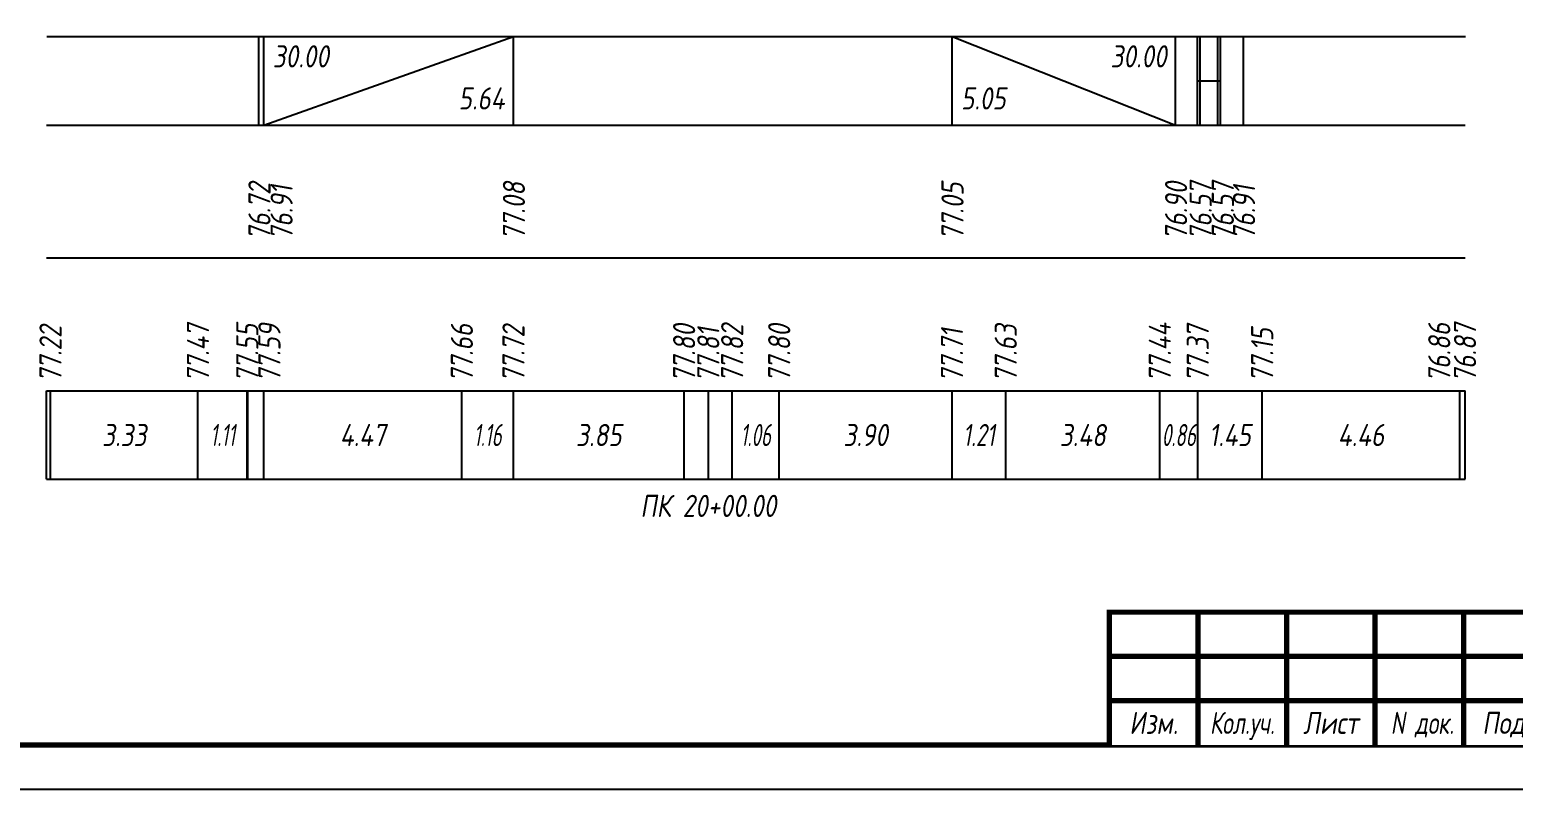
# Model space of a CAD drawing. Extents: x -717 to 1451, y -133302 to 233.
# Drawn here: x 78.1 to 245.6, y -31071.4 to -30985.7 of the extents above; entities that cross this region are included whole.
import ezdxf
from ezdxf.enums import TextEntityAlignment as Align

# ---------------------------------------------------------------- set-up
doc = ezdxf.new("R2010")
doc.units = 0
for name, color, linetype in [('Зарамочное оформление', 7, 'Continuous'), ('Код_510', 7, 'Continuous'), ('Код_516', 1, 'Continuous'), ('Подписи поперечников', 7, 'Continuous'), ('Таблица', 7, 'Continuous')]:
    doc.layers.add(name, color=color, linetype=linetype)
doc.styles.add('М', font='romand.shx', dxfattribs={"width": 0.8, "oblique": 10, "height": 2.5})

# ---------------------------------------------------------------- blocks, each defined once
blk = doc.blocks.new('Штамп')
at = {"linetype": 'Continuous'}
blk.add_wipeout([(199.95, -411.25), (384.95, -411.25), (384.95, -426.25), (199.95, -426.25)], dxfattribs=at).dxf.layer = 'Зарамочное оформление'
at = {"layer": 'Зарамочное оформление', "linetype": 'Continuous', "lineweight": -3, "const_width": 0.6, "flags": 128}
for points in [[(199.95, -426.25), (199.95, -411.25), (384.95, -411.25)], [(209.95, -411.25), (209.95, -426.25)], [(219.95, -411.25), (219.95, -426.25)], [(229.95, -411.25), (229.95, -426.25)], [(239.95, -411.25), (239.95, -426.25)], [(199.95, -416.25), (264.95, -416.25)], [(199.95, -421.25), (264.95, -421.25)]]:
    blk.add_lwpolyline(points, dxfattribs=at)
at = {"layer": 'Зарамочное оформление', "linetype": 'Continuous', "style": 'М', "oblique": 10}
for s, width, p in [('Изм.', 0.8, (204.95, -423.75)), ('Кол.уч.', 0.7, (214.95, -423.75)), ('Лист', 0.8, (224.95, -423.75)), ('N док.', 0.7, (235.28, -423.75)), ('Подпись', 0.8, (247.45, -423.75))]:
    blk.add_text(s, height=2.5, dxfattribs=dict(at, width=width)).set_placement(p, align=Align.MIDDLE_CENTER)
blk = doc.blocks.new('шифр')
blk.add_blockref('Штамп', (0, -30700))

msp = doc.modelspace()

# ---------------------------------------------------------------- linework, layer by layer
at = {"flags": 128}
msp.add_lwpolyline([(-30.054, -31071.421), (389.946, -31071.421), (389.946, -30774.421), (-30.054, -30774.421)], close=True, dxfattribs=at)
at = {"const_width": 0.6, "flags": 128}
msp.add_lwpolyline([(-10.054, -31066.421), (384.946, -31066.421), (384.946, -30779.421), (-10.054, -30779.421)], close=True, dxfattribs=at)
at = {"layer": 'Код_510'}
for p, q in [((79.946, -31036.421), (79.946, -31026.421)), ((80.41, -31036.421), (80.41, -31026.421)), ((97.062, -31036.421), (97.062, -31026.421)), ((102.627, -31036.421), (102.627, -31026.421)), ((102.687, -31036.421), (102.687, -31026.421)), ((104.497, -31036.421), (104.497, -31026.421)), ((126.854, -31036.421), (126.854, -31026.421)), ((132.677, -31036.421), (132.677, -31026.421)), ((151.945, -31036.421), (151.945, -31026.421)), ((154.677, -31036.421), (154.677, -31026.421)), ((157.369, -31036.421), (157.369, -31026.421)), ((162.678, -31036.421), (162.678, -31026.421)), ((182.189, -31036.421), (182.189, -31026.421)), ((188.257, -31036.421), (188.257, -31026.421)), ((205.649, -31036.421), (205.649, -31026.421)), ((209.933, -31036.421), (209.933, -31026.421)), ((217.204, -31036.421), (217.204, -31026.421)), ((239.517, -31036.421), (239.517, -31026.421)), ((240.105, -31036.421), (240.105, -31026.421))]:
    msp.add_line(p, q, dxfattribs=at)
at = {"layer": 'Код_516'}
for p, q in [((103.946, -30996.421), (103.946, -30986.421)), ((104.486, -30996.421), (104.486, -30986.421)), ((104.486, -30996.421), (132.677, -30986.421)), ((132.677, -30996.421), (132.677, -30986.421)), ((182.189, -30996.421), (182.189, -30986.421)), ((182.189, -30986.421), (207.431, -30996.421)), ((207.431, -30996.421), (207.431, -30986.421)), ((209.903, -30996.421), (209.903, -30986.421)), ((210.206, -30996.421), (210.206, -30986.421)), ((212.206, -30996.421), (212.206, -30986.421)), ((212.509, -30996.421), (212.509, -30986.421)), ((215.105, -30996.421), (215.105, -30986.421)), ((209.903, -30991.421), (210.206, -30991.421)), ((210.206, -30991.421), (212.206, -30991.421)), ((212.206, -30991.421), (212.509, -30991.421))]:
    msp.add_line(p, q, dxfattribs=at)
at = {"layer": 'Таблица'}
for p, q in [((80, -30986.421), (240.159, -30986.421)), ((79.946, -30996.421), (240.105, -30996.421)), ((79.946, -31011.421), (240.105, -31011.421)), ((79.946, -31026.421), (240.105, -31026.421)), ((79.946, -31036.421), (240.105, -31036.421))]:
    msp.add_line(p, q, dxfattribs=at)

# ---------------------------------------------------------------- texts
at = {"layer": 'Код_510', "style": 'М', "oblique": 10, "width": 0.8}
for s, p in [('76.87', (240.105, -31025.421)), ('77.22', (80.41, -31025.421)), ('77.47', (97.062, -31025.421)), ('77.55', (102.627, -31025.421)), ('77.59', (105.127, -31025.421)), ('77.66', (126.854, -31025.421)), ('77.72', (132.677, -31025.421)), ('77.80', (151.945, -31025.421)), ('77.81', (154.677, -31025.421)), ('77.82', (157.369, -31025.421)), ('77.80', (162.678, -31025.421)), ('77.71', (182.189, -31025.421)), ('77.63', (188.257, -31025.421)), ('77.44', (205.649, -31025.421)), ('77.37', (209.933, -31025.421)), ('77.15', (217.204, -31025.421)), ('76.86', (237.196, -31025.421))]:
    msp.add_text(s, height=2.5, rotation=90, dxfattribs=at).set_placement(p, align=Align.MIDDLE_LEFT)
at = {"layer": 'Код_510', "style": 'М', "oblique": 10}
for s, width, p in [('3.33', 0.8, (88.736, -31031.421)), ('1.11', 0.6, (99.845, -31031.421)), ('4.47', 0.8, (115.676, -31031.421)), ('1.16', 0.6, (129.766, -31031.421)), ('3.85', 0.8, (142.311, -31031.421)), ('1.06', 0.6, (160.023, -31031.421)), ('3.90', 0.8, (172.433, -31031.421)), ('1.21', 0.7, (185.223, -31031.421)), ('3.48', 0.8, (196.953, -31031.421)), ('0.86', 0.6, (207.791, -31031.421)), ('1.45', 0.8, (213.569, -31031.421)), ('4.46', 0.8, (228.361, -31031.421))]:
    msp.add_text(s, height=2.5, dxfattribs=dict(at, width=width)).set_placement(p, align=Align.MIDDLE_CENTER)
at = {"layer": 'Код_516', "style": 'М', "oblique": 10, "width": 0.8}
msp.add_text('30.00', height=2.5, dxfattribs=at).set_placement((105.486, -30987.421), align=Align.TOP_LEFT)
msp.add_text('30.00', height=2.5, dxfattribs=at).set_placement((206.431, -30987.421), align=Align.TOP_RIGHT)
msp.add_text('5.64', height=2.5, dxfattribs=at).set_placement((131.677, -30995.421), align=Align.BOTTOM_RIGHT)
msp.add_text('5.05', height=2.5, dxfattribs=at).set_placement((183.189, -30995.421), align=Align.BOTTOM_LEFT)
for s, p in [('76.72', (104, -31009.371)), ('76.91', (106.5, -31009.371)), ('77.08', (132.732, -31009.371)), ('77.05', (182.243, -31009.371)), ('76.90', (207.485, -31009.371)), ('76.57', (210.26, -31009.371)), ('76.57', (212.76, -31009.371)), ('76.91', (215.159, -31009.371))]:
    msp.add_text(s, height=2.5, rotation=90, dxfattribs=at).set_placement(p, align=Align.MIDDLE_LEFT)
at = {"layer": 'Подписи поперечников', "style": 'М', "oblique": 10, "width": 0.8}
msp.add_text('ПК 20+00.00', height=2.5, dxfattribs=at).set_placement((154.677, -31041.421), align=Align.BOTTOM_CENTER)

# ---------------------------------------------------------------- next in the draw order: block references
msp.add_blockref('шифр', (0, 59.829))

doc.saveas('drawing.dxf')
